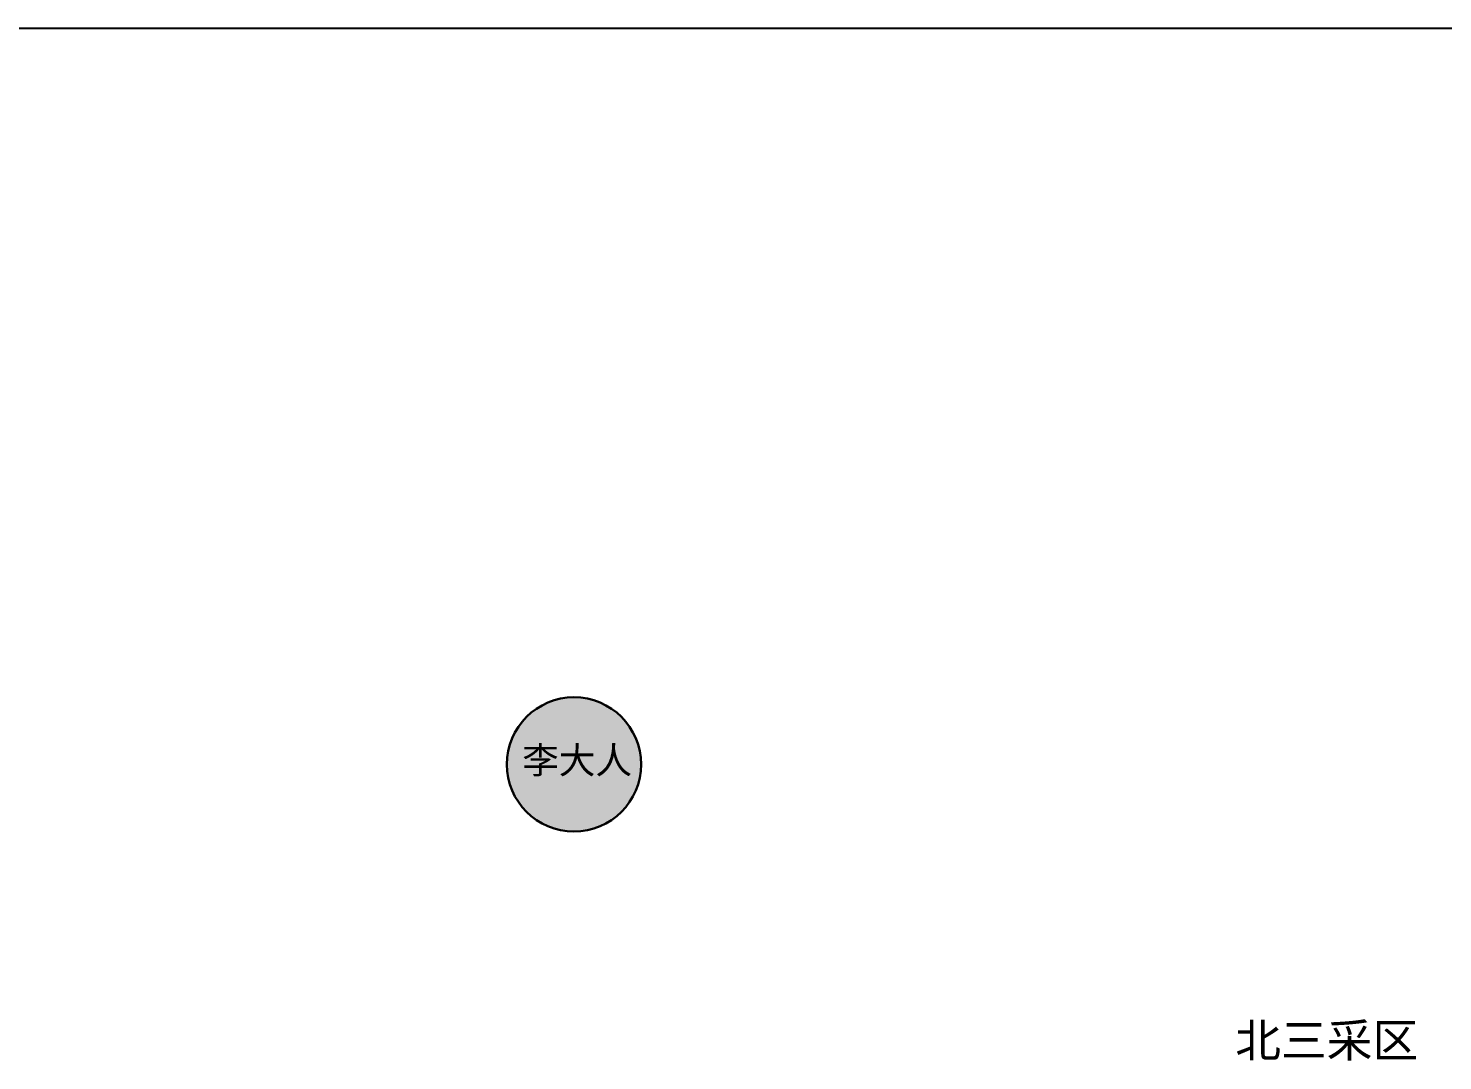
# Model space of a CAD drawing. Header units: millimetres. Extents: x 41513366 to 41522434, y 4590966 to 4600634.
# Drawn here: x 41516477 to 41518585, y 4599096 to 4600634 of the extents above; entities that cross this region are included whole.
import ezdxf

# ---------------------------------------------------------------- set-up
doc = ezdxf.new("R2010")
doc.units = ezdxf.units.MM
doc.layers.add('2016年12煤进尺', color=7, linetype='Continuous', lineweight=18)
doc.layers.add('采区名称', color=7, linetype='Continuous', lineweight=18)
doc.styles.add('仿宋_GB2312', font='')
doc.styles.add('正等线体', font='simhei.ttf')
doc.styles.get('仿宋_GB2312').set_extended_font_data('宋体')

msp = doc.modelspace()

# ---------------------------------------------------------------- hatches: boundary and pattern name
at = {"layer": '2016年12煤进尺', "lineweight": -3, "ltscale": 2}
h = msp.add_hatch(color=256, dxfattribs=at)
h.set_gradient(color1=(255, 255, 0), color2=(0, 255, 0), tint=1)
edge = h.paths.add_edge_path()
edge.add_arc((41517290.0374, 4599537.3261), 100, 0, 360)

# ---------------------------------------------------------------- linework, layer by layer
msp.add_line((41513366, 4600634), (41522434, 4600634), dxfattribs=at)
at = {"layer": '2016年12煤进尺', "lineweight": 30, "ltscale": 2}
msp.add_circle((41517290.0374, 4599537.3261), 100, dxfattribs=at)

# ---------------------------------------------------------------- texts
at = {"layer": '2016年12煤进尺', "lineweight": 30, "ltscale": 2, "insert": (41517212.8872, 4599563.5865), "char_height": 40, "width": 217.41152, "attachment_point": 1, "style": '仿宋_GB2312'}
msp.add_mtext('李大人', dxfattribs=at)
at = {"layer": '采区名称', "color": 7, "lineweight": -3, "insert": (41518275.6112, 4599095.8523), "char_height": 50, "width": 420.08427, "attachment_point": 7, "style": '正等线体'}
msp.add_mtext('北三采区', dxfattribs=at)

doc.saveas('drawing.dxf')
